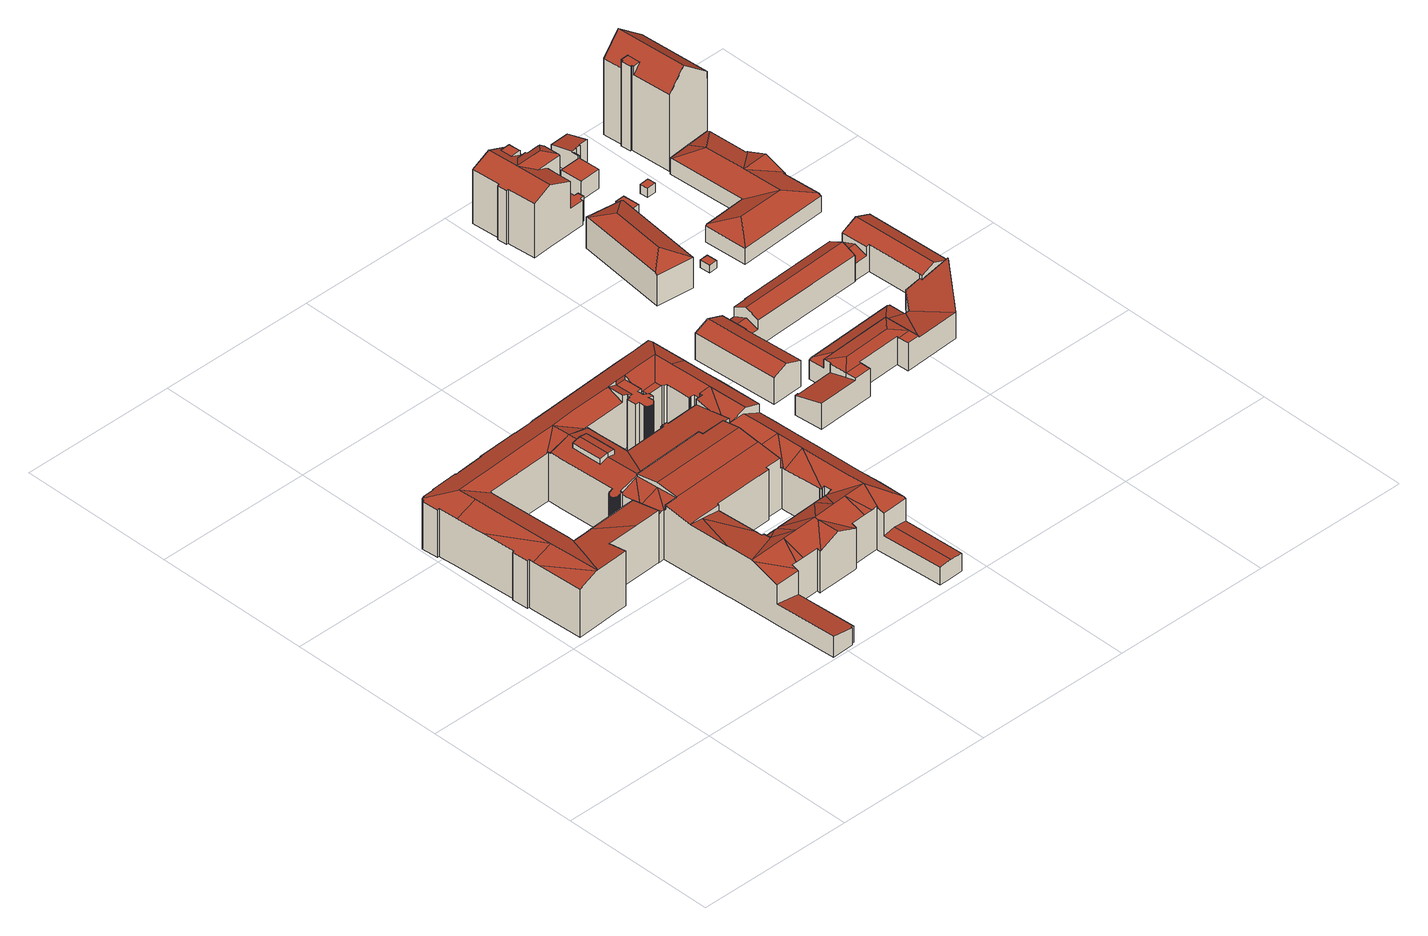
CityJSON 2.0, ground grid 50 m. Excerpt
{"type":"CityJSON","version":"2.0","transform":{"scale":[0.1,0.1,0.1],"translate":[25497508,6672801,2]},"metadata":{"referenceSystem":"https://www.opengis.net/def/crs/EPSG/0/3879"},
"CityObjects":{
"building1":{"type":"Building","attributes":{"dateOfConstruction":"1827-01-01","measuredHeight":18.8,"class":"Toimistorakennukset","function":"Toimistorakennukset","usage":"Toimistorakennus","roofType":"2100;1000;2100;2100;2100","storeysAboveGround":4},"address":[{"Country":"Finland","Locality":"Helsinki","ThoroughfareNumber":"4-10","ThoroughfareName":"Aleksanterinkatu","PostCode":"00170"}],"geometry":[{"type":"MultiSurface","lod":"2","boundaries":[[[0,1,2,3,4,5,6]],[[7,8,9,5,4]],[[10,8,7]],[[11,12,13,14,15,16]],[[14,17,18,19,15]],[[20,21,22,23,24,25]],[[26,27,28,29]],[[30,31,32,33,34,35]],[[36,37,38,39,40,41,42]],[[43,44,38,37]],[[45,46,47,48]],[[48,47,49,50]],[[50,49,51,52]],[[52,51,53,54]],[[54,53,55,56]],[[56,55,57,58]],[[59,60,61,62]],[[62,61,46,45]],[[63,64,65,66]],[[66,65,67,68]],[[68,67,69,70]],[[70,69,71,72]],[[72,71,73,74]],[[74,73,75,76]],[[76,75,77,78]],[[78,77,79,80]],[[80,79,81,82]],[[82,81,83,84]],[[85,3,2,86]],[[86,2,1,87]],[[87,1,0,88]],[[89,90,91,92]],[[93,94,95,96]],[[97,98,99,100]],[[101,102,103,104]],[[105,106,107,108]],[[108,107,109,110]],[[110,109,111,112]],[[112,111,113,114]],[[114,113,115,116]],[[116,115,117,118]],[[117,119,118]],[[118,119,120,121]],[[121,120,122,123]],[[123,122,124,125]],[[125,124,126,127]],[[127,126,128,129]],[[128,130,129]],[[129,130,131,132]],[[132,131,133,134]],[[134,133,135,136]],[[137,138,139,140]],[[140,139,141,142]],[[142,141,143,144]],[[144,143,145,146]],[[146,145,147,148]],[[148,147,149,150]],[[150,149,151,152]],[[152,151,153,154]],[[154,153,155,156]],[[156,155,157,158]],[[158,157,159,160]],[[160,159,161,162]],[[162,161,163,164]],[[164,163,165,166]],[[166,165,167,168]],[[168,167,169,170]],[[171,172,173,174]],[[12,175,13]],[[176,177,178,179]],[[180,181,182,183]],[[17,184,18]],[[179,178,185,186]],[[187,188,181,180]],[[189,190,191,192]],[[24,192,191,25]],[[26,193,194,27]],[[36,195,37]],[[37,195,196,43]],[[197,198,199,200]],[[23,22,201]],[[202,20,25]],[[203,29,28,204]],[[205,206,207,208]],[[30,209,210,31]],[[211,212,213,214]],[[215,216,217,218]],[[218,217,219,220]],[[220,219,221,222]],[[222,221,223,224]],[[224,223,225,226]],[[226,225,227,228]],[[228,227,229,230]],[[230,229,231,232]],[[232,231,233,234]],[[234,233,235,236]],[[236,235,237,238]],[[238,237,239,240]],[[240,239,241,242]],[[242,241,243,244]],[[244,243,245,246]],[[246,245,247,248]],[[248,247,249,250]],[[250,249,251,252]],[[252,251,253,254]],[[254,253,255,256]],[[256,255,257,258]],[[258,257,259,260]],[[260,259,261,262]],[[262,261,263,264]],[[264,263,265,266]],[[266,265,267,268]],[[268,267,269,270]],[[270,269,271,272]],[[272,271,273,274]],[[274,273,275,276]],[[276,275,277,278]],[[278,277,279,280]],[[280,279,281,282]],[[282,281,206,205]],[[283,209,30]],[[283,190,189]],[[284,33,32,285]],[[286,287,288,289]],[[289,288,290,291]],[[292,40,39]],[[36,42,293]],[[294,295,296,297]],[[297,296,298,299]],[[299,298,300,301]],[[301,300,302,303]],[[303,302,304,305]],[[305,304,306,307]],[[307,306,308,309]],[[44,310,38]],[[38,310,39]],[[311,312,313,314]],[[314,313,315,316]],[[316,315,317,318]],[[318,317,319,320]],[[320,319,321,322]],[[322,321,323,324]],[[324,323,325,326]],[[325,327,326]],[[326,327,328,329]],[[329,328,330,331]],[[331,330,332,333]],[[333,332,334,335]],[[335,334,336,337]],[[338,339,340,341]],[[341,340,342,343]],[[343,342,344,345]],[[345,344,346,105]],[[346,106,105]],[[347,348,349,350]],[[350,349,351,352]],[[352,351,353,354]],[[354,353,355,356]],[[356,355,357,358]],[[358,357,359,360]],[[359,361,360]],[[360,361,362,363]],[[363,362,364,365]],[[365,364,366,367]],[[367,366,368,369]],[[369,368,370,371]],[[371,370,372,373]],[[373,372,374,375]],[[375,374,376,377]],[[377,376,378,379]],[[379,378,312,311]],[[380,381,5,9,382,383,384,385,386,387,388]],[[387,389,390,391,392,16,15,393,394,395,396,388]],[[388,396,395,394,393,15,397,25,191,190,398,399,400,401,402,403,404,405,406,407,103,102,408,99,98,409,410,91,90,411,83,81,79,77,75,73,71,69,67,65,64,57]],[[387,386,385,384,383,412,413,414,415,416,417,418,419,389]],[[93,420,421,422,174,173,423,424,425,94]],[[426,427,428,136,135,429,430,175,12,11,431]],[[432,433,434,435,436,437,438,439,440,441,442,443,19,18,184]],[[137,444,445,446,200,199,447,448,449,138]],[[450,451,452,453,454,455,456,457,458,459,460,461,462,400]],[[406,405,404,403,402,401,463,464,465,466,467,468]],[[412,469,470,471,472,172,171,473,474,475,476,413]],[[419,477,478,479,480,431,11,16,392,391,390,389]],[[481,482,483,484,485,96,95,486,382,9,8,10]],[[487,488,489,490,88,0,6,491,492,493,60,59]],[[494,495,197,200,446,445,444,137,140,142,144,146,148,150,152,154,156,158,160,162,164,166,168,170,347,350,352,354,356,358,360,363,365,367,369,371,373,375,377,379,311,314,316,318,320,322,324,326,329,331,333,335,337,338,341,343,345,105,108,110,112,114,116,118,121,123,125,127,129,132,134,136,428,427,426,431,480,479,478,477,419,418,417,416,415,414,413,476,475,474,473,171,174,422,421,420,93,96,485,484,483,482,481,496,497,85,86,87,88,490,489,488,487,59,62,45,48,50,52,54,56,58,63,66,68,70,72,74,76,78,80,82,84,498,89,92,499,500,97,100,501,101,104,502,468,467,466,465,464,463,460,459,458,457,456,455],[503,294,297,299,301,303,305,307,309,504,286,289,291,505,284,285,506,211,214,507,508,509,510,215,218,220,222,224,226,228,230,232,234,236,238,240,242,244,246,248,250,252,254,256,258,260,262,264,266,268,270,272,274,276,278,280,282,205,208,511,512,513,514,442,441,440,439,438,437,436,515,516,517,203,204,518,519,520,521]],[[486,95,94,425,424,471,470,469,412,383,382]],[[378,376,374,372,370,368,366,364,362,361,359,357,355,353,351,349,348,169,167,165,163,161,159,157,155,153,151,149,147,145,143,141,139,138,449,180,183,522,176,179,14,13,175,430,429,135,133,131,130,128,126,124,122,120,119,117,115,113,111,109,107,106,346,344,342,340,339,336,334,332,330,328,327,325,323,321,319,317,315,313,312]],[[179,186,523,187,180,449,448,434,433,432,184,17,14]],[[34,290,288,287,524,308,306,304,302,300,298,296,295,292,39,525,526,399,35]],[[525,39,310,44,454,453,452,451,526]],[[497,496,481,10,7,4,3,85]],[[91,410,409,98,97,500,499,92]],[[442,514,513,512,21,20,202,527,443]],[[197,495,494,455,454,44,43,196,198]],[[528,529,530,531,509,508,507,214,213]],[[336,339,338,337]],[[503,521,41,40,292,295,294]],[[504,309,308,524,287,286]],[[284,505,291,290,34,33]],[[215,510,509,531,532,533,216]],[[534,533,532,535,529,528]],[[211,506,285,32,31,210,212]],[[511,208,207,201,22,21,512]],[[536,293,42,41,521,520,519]],[[519,518,204,28,27,194,536]],[[517,516,537,193,26,29,203]],[[435,538,537,516,515,436]],[[539,188,187,523,186,185]],[[522,183,182,540,177,176]],[[170,169,348,347]],[[103,407,406,468,502,104]],[[99,408,102,101,501,100]],[[83,411,90,89,498,84]],[[57,64,63,58]],[[526,451,450,400,399]],[[535,532,531,530,529]],[[283,30,35,399,398,190]],[[281,279,277,275,273,271,269,267,265,263,261,259,257,255,253,251,249,247,245,243,241,239,237,235,233,231,229,227,225,223,221,219,217,216,533,534,528,213,212,210,209,283,189,24,23,201,207,206]],[[447,199,198,196,195,36,293,536,194,193,537,538,435,434,448]],[[541,181,188,539,185,178]],[[19,443,527,202,25,397,15]],[[540,182,181,541,178,177]],[[424,423,173,172,472,471]],[[491,6,5,381,380,492]],[[61,60,493,492,380,388,57,55,53,51,49,47,46]]],"semantics":{"surfaces":[{"type":"RoofSurface"},{"type":"WallSurface"},{"type":"GroundSurface"}],"values":[0,0,0,0,0,0,0,0,0,0,1,1,1,1,1,1,1,1,1,1,1,1,1,1,1,1,1,1,1,1,1,1,1,1,1,1,1,1,1,1,1,1,1,1,1,1,1,1,1,1,1,1,1,1,1,1,1,1,1,1,1,1,1,1,1,1,1,1,1,1,1,1,1,1,0,1,1,1,1,1,1,1,1,1,1,1,1,1,1,1,1,1,1,1,1,1,1,1,1,1,1,1,1,1,1,1,1,1,1,1,1,1,1,1,1,1,1,1,1,1,1,1,1,1,1,1,1,1,1,1,1,1,1,1,1,1,1,1,1,1,1,1,1,1,1,1,1,1,1,1,1,1,1,1,1,1,1,1,1,1,1,1,1,1,1,1,1,1,1,1,1,0,0,0,1,1,1,1,1,1,1,1,1,1,1,2,0,0,0,0,0,1,1,1,1,1,1,1,1,1,1,1,1,1,1,1,1,1,1,1,1,1,1,1,1,0,0,0,0,0,0,0,0,0,0,0]}}]},
"building2":{"type":"Building","attributes":{"dateOfConstruction":"1817-01-01","measuredHeight":19.6,"class":"Toimistorakennukset","function":"Toimistorakennukset","usage":"Asuinrakennus","roofType":"2100;3500;2100;2100;1000;2100","storeysAboveGround":3},"address":[{"Country":"Finland","Locality":"Helsinki","ThoroughfareNumber":"2","ThoroughfareName":"Mariankatu","PostCode":"00170"}],"geometry":[{"type":"Solid","lod":"2","boundaries":[[[[542,543,544]],[[545,546,547,543,542]],[[548,549,550,546,545]],[[551,549,548]],[[552,553,554,546,550]],[[555,556,557]],[[558,559,560,561,562,563]],[[564,565,559,558]],[[566,567,568,569,570,571]],[[572,573,556]],[[574,562,561]],[[575,576,577]],[[578,579,576,575]],[[578,580,581,579]],[[580,582,581]],[[583,584,585]],[[586,587,582,580]],[[583,588,584]],[[586,589,587]],[[590,591,592,593,594]],[[595,596,593,592]],[[597,598,599,600,596,595]],[[601,602,603,604,605]],[[606,601,605]],[[607,608,609,610,611]],[[608,612,613,609]],[[553,614,615,554]],[[577,616,575]],[[570,565,564,571]],[[617,569,568,618]],[[618,568,567,619]],[[619,567,566,620]],[[621,622,623,624]],[[625,626,627,628]],[[629,630,631,632]],[[633,634,635,636]],[[637,599,598,638]],[[638,598,597,639]],[[640,641,642,643]],[[644,593,596,645,604,646,647,648,649,650,651,652,653]],[[654,655,656,657,551,548,545,542,544,658]],[[659,660,661,662,663,664,665,666,620,566,571,564,558,563,667,668,669,555,557,614,553,552,670]],[[544,543,547,671,672,622,621,673,674,675,658]],[[676,573,572,677,678,679,680,681,682,683,684]],[[685,686,687,688,632,631,689,574,561,560]],[[629,690,691,692,636,635,588,583,585,630]],[[678,616,577,576,579,581,582,587,589,693,694,695,696,697,698,699,700,701,702,703,704,705,679]],[[633,706,707,708,709,602,601,606,710,634]],[[651,650,649,648,647,646,711,613,612,712,713,714,715,716,717,718,719,720,652]],[[721,722,723,724,709,708,707,706,633,636,692,691,690,629,632,688,687,686,685,725,726,617,618,619,620,666,665,664,663,662,661,660,659,670,727,728,657,656,655,654,658,675,674,673,621,624,729,730,720,719,718,717,716,715,714,713,712],[731,640,643,732,637,638,639,733,734,735,736,625,628,737,683,682,681,680,679,705,704,703,702,701,700,699,698,697,696]],[[557,738,676,684,739,627,626,740,741,742,615,614]],[[667,563,562,578,575,668]],[[657,728,727,670,552,550,549,551]],[[559,565,570,569,617,726,725,685,560]],[[623,743,744,653,652,720,730,729,624]],[[741,740,590,594,745,744,743,746]],[[734,733,639,597,595,592,591,735]],[[724,723,722,607,611,747,603,602,709]],[[611,610,609,613,711,748,749,747]],[[722,721,712,612,608,607]],[[731,696,695,750,641,640]],[[732,643,642,600,599,637]],[[625,736,735,591,590,740,626]],[[683,737,628,627,739,684]],[[546,554,615,751,671,547]],[[556,573,676,738,557]],[[747,749,748,711,646,604,603]],[[604,645,596,600,642,641,750,695,694]],[[745,594,593,644,653,744]],[[605,604,694,693,589,586]],[[584,588,635,634,710,606,605,586,580]],[[574,689,631,630,585,584,580,578,562]],[[615,742,741,746,752,751]],[[751,752,746,743,623,622,672,671]],[[669,668,575,616,678,677,572,556,555]]]],"semantics":{"surfaces":[{"type":"RoofSurface"},{"type":"WallSurface"},{"type":"GroundSurface"}],"values":[[0,0,0,0,0,0,0,0,0,0,0,0,0,0,0,0,0,0,0,0,0,0,0,0,0,0,1,1,1,1,1,1,1,1,1,1,1,1,1,0,1,1,1,1,1,1,1,1,1,2,0,0,1,1,1,1,1,1,1,1,1,1,1,1,1,1,0,0,0,0,0,0,0,0,0]]}}]},
"building3":{"type":"Building","attributes":{"dateOfConstruction":"1830-01-01","measuredHeight":9.9,"class":"Muut pelastustoimen rakennukset","function":"Muut palo- ja pelastustoimen rakennukset","usage":"Muu rakennus","roofType":"2100;3500;2100;2100;3200;1000","storeysAboveGround":1},"address":[{"Country":"Finland","Locality":"Helsinki","ThoroughfareNumber":"1","ThoroughfareName":"Mariankatu","PostCode":"00170"}],"geometry":[{"type":"Solid","lod":"2","boundaries":[[[[753,754,755,756]],[[757,758,759,760]],[[761,762,763,764]],[[765,766,767,768,769,761,764,770,771,772,773,757,760,774,775,776,777,778,779]],[[777,780,781,778]],[[768,767,782,754,753,783]],[[783,753,756,784,763,762,785]],[[773,772,786,787,788]],[[789,790,791,792,793,794]],[[771,770,795,793,792,796,797]],[[760,759,798,774]],[[781,780,799,800,798,759,758,801]],[[802,790,803,804]],[[804,803,805,806]],[[770,764,763,784,807,795]],[[769,785,762,761]],[[803,790,789]],[[808,809,803,789,794,755,810,811]],[[771,797,812,813,786,772]],[[755,794,793,795,807]],[[796,814,812,797]],[[801,758,757,773,788,815]],[[767,766,811,810,782]],[[776,799,780,777]],[[765,779,816,809,808]],[[778,781,817,806,805,816,779]],[[756,755,807,784]],[[787,786,813,802]],[[812,814,818,802,813]],[[774,798,800,775]],[[775,800,799,776]],[[768,783,785,769]],[[801,815,817,781]],[[804,806,817,815,788,787,802]],[[816,805,803,809]],[[754,782,810,755]],[[808,811,766,765]],[[792,791,818,814,796]],[[818,791,790,802]]]],"semantics":{"surfaces":[{"type":"WallSurface"},{"type":"GroundSurface"},{"type":"RoofSurface"}],"values":[[0,0,0,1,0,0,2,0,2,0,0,2,0,0,0,0,2,2,0,2,2,0,0,0,0,0,0,2,2,0,0,0,2,2,2,2,0,0,0]]}}]},
"building4":{"type":"Building","attributes":{"dateOfConstruction":"1765-01-01","measuredHeight":12.8,"class":"Toimistorakennukset","function":"Toimistorakennukset","usage":"Liikerakennus","roofType":"3200","storeysAboveGround":2},"address":[{"Country":"Finland","Locality":"Helsinki","ThoroughfareNumber":"3","ThoroughfareName":"Mariankatu","PostCode":"00170"}],"geometry":[{"type":"Solid","lod":"2","boundaries":[[[[819,820,821,822]],[[821,823,824,822]],[[820,819,825,826,827]],[[819,822,824,828,829,825]],[[823,827,826,830,831]],[[820,827,823,821]],[[830,826,825,829]],[[831,830,829,828]],[[823,831,828,824]]]],"semantics":{"surfaces":[{"type":"GroundSurface"},{"type":"WallSurface"},{"type":"RoofSurface"}],"values":[[0,1,1,1,2,1,2,2,2]]}}]},
"building5":{"type":"Building","attributes":{"dateOfConstruction":"1864-01-01","measuredHeight":20.4,"class":"Toimistorakennukset","function":"Toimistorakennukset","usage":"Liikerakennus","roofType":"3500;3200;1000","storeysAboveGround":3},"address":[{"Country":"Finland","Locality":"Helsinki","ThoroughfareNumber":"5-7","ThoroughfareName":"Mariankatu","PostCode":"00170"}],"geometry":[{"type":"Solid","lod":"2","boundaries":[[[[832,833,834,835,836,837,838]],[[839,840,841,842,843,844,833,832,845]],[[846,847,848,849]],[[834,833,844,850,851,835]],[[852,853,854,855]],[[856,857,847,846]],[[858,859,860,861,862,863]],[[864,865,863,862]],[[835,851,866,867,868,836]],[[855,854,869,870]],[[849,848,871,872]],[[850,844,843,873,869,854,853,866,851]],[[874,875,876,877,878]],[[879,880,857,856]],[[881,859,858,882]],[[882,858,863,865,883,884,885,838]],[[886,876,875,887,888,889]],[[871,890,891,892,893,872]],[[837,836,868,867,881,882,838]],[[839,845,880,879]],[[864,894,895,892,891,896,897,883,865]],[[881,867,866,853,852,898,899,860,859]],[[870,869,873,900]],[[838,885,884,897,896,891,890],[888,887,875,874,878,901]],[[900,842,841,840,839,879,856,846,849,872,893,892,895,894,864,862,861,860,899,898,852,855,870]],[[901,889,888]],[[848,847,857,880,845,832,838,890,871]],[[878,877,876,886,889,901]],[[884,883,897]],[[900,873,843,842]]]],"semantics":{"surfaces":[{"type":"RoofSurface"},{"type":"WallSurface"},{"type":"GroundSurface"}],"values":[[0,1,1,1,1,1,1,1,1,1,1,0,1,1,0,0,1,1,0,1,1,1,1,0,2,1,0,0,1,1]]}}]},
"building6":{"type":"Building","attributes":{"dateOfConstruction":"1814-01-01","measuredHeight":10.7,"class":"Toimistorakennukset","function":"Toimistorakennukset","usage":"Liikerakennus","roofType":"3500","storeysAboveGround":2},"address":[{"Country":"Finland","Locality":"Helsinki","ThoroughfareNumber":"1","ThoroughfareName":"Mariankatu","PostCode":"00170"}],"geometry":[{"type":"Solid","lod":"2","boundaries":[[[[902,903,904,905,906,907]],[[907,906,908,909,910,911]],[[912,913,914,915]],[[916,917,918,919]],[[918,917,902,907,911,920]],[[921,910,909,922]],[[912,923,924,925,913]],[[926,927,928,929,930]],[[921,931,932,933,934,935,920,911,910]],[[924,923,936,937]],[[932,931,938,939]],[[925,940,926,930,941,914,913]],[[919,918,920,935]],[[942,929,928,943]],[[944,945,941,930,929,942,905,904]],[[912,915,945,944,946,947,948,938,931,921,922,936,923]],[[938,948,949,950,939]],[[951,916,919,935,934]],[[950,949,952,951,934,933]],[[943,928,927,953]],[[941,945,915,914]],[[949,948,947,952]],[[905,942,943,953,908,906]],[[944,904,903,946]],[[947,946,903,902,917,916,951,952]],[[936,922,909,908,953,927,926,940,937]],[[950,933,932,939]],[[925,924,937,940]]]],"semantics":{"surfaces":[{"type":"RoofSurface"},{"type":"WallSurface"},{"type":"GroundSurface"}],"values":[[0,0,1,0,1,1,1,1,1,1,1,0,0,0,1,2,1,1,0,0,1,1,1,1,1,1,0,0]]}}]},
"building7":{"type":"Building","attributes":{"dateOfConstruction":"1820-01-01","measuredHeight":0.1,"usage":"Varastorakennus","roofType":"1000"},"address":[{"Country":"Finland","Locality":"Helsinki"}],"geometry":[{"type":"Solid","lod":"2","boundaries":[[[[954,955,956,957]],[[958,959,955,954]],[[960,961,959,958]],[[958,954,957,960]],[[961,956,955,959]],[[957,956,961,960]]]],"semantics":{"surfaces":[{"type":"WallSurface"},{"type":"GroundSurface"},{"type":"RoofSurface"}],"values":[[0,0,0,1,2,0]]}}]},
"building8":{"type":"Building","attributes":{"dateOfConstruction":"1765-01-01","measuredHeight":2.9,"function":"Muut varastorakennukset","usage":"Varastorakennus","roofType":"1000","storeysAboveGround":1},"address":[{"Country":"Finland","Locality":"Helsinki","ThoroughfareNumber":"3","ThoroughfareName":"Mariankatu","PostCode":"00170"}],"geometry":[{"type":"Solid","lod":"2","boundaries":[[[[962,963,964,965]],[[966,962,965,967]],[[968,966,967,969]],[[967,965,964,969]],[[963,968,969,964]],[[968,963,962,966]]]],"semantics":{"surfaces":[{"type":"WallSurface"},{"type":"GroundSurface"},{"type":"RoofSurface"}],"values":[[0,0,0,1,0,2]]}}]},
"building9":{"type":"Building","attributes":{"dateOfConstruction":"1927-01-01","measuredHeight":7.5,"class":"Toimistorakennukset","function":"Toimistorakennukset","usage":"Talousrakennus","roofType":"1000;2100","storeysAboveGround":1},"address":[{"Country":"Finland","Locality":"Helsinki","ThoroughfareNumber":"6","ThoroughfareName":"Meritullintori","PostCode":"00170"}],"geometry":[{"type":"Solid","lod":"2","boundaries":[[[[970,971,972,973]],[[974,975,976,977,978,979]],[[980,981,982,983]],[[984,985,970,973,986]],[[987,988,979,978]],[[989,990,991,992]],[[980,993,973,972,976,975,981]],[[978,977,994,987]],[[992,991,995,996]],[[972,971,994,977,976]],[[997,998,971,970,985]],[[998,999,988,987,994,971]],[[999,998,997,1000,1001,993,980,983,1002,989,992,996]],[[1002,1003,990,989]],[[983,982,1003,1002]],[[1000,984,986,1001]],[[997,985,984,1000]],[[999,996,995,974,979,988]],[[1001,986,973,993]],[[974,995,991,990,1003,982,981,975]]]],"semantics":{"surfaces":[{"type":"WallSurface"},{"type":"RoofSurface"},{"type":"GroundSurface"}],"values":[[0,0,0,1,1,0,0,0,0,1,0,0,2,0,0,0,0,0,0,1]]}}]},
"building10":{"type":"Building","attributes":{"dateOfConstruction":"1986-01-01","measuredHeight":3,"class":"Talousrakennukset","function":"Talousrakennukset","usage":"Varastorakennus","roofType":"1000","storeysAboveGround":1},"address":[{"Country":"Finland","Locality":"Helsinki","ThoroughfareNumber":"1","ThoroughfareName":"Aleksanterinkatu","PostCode":"00170"}],"geometry":[{"type":"Solid","lod":"2","boundaries":[[[[1004,1005,1006,1007]],[[1008,1009,1010,1011]],[[1008,1007,1006,1009]],[[1009,1006,1005,1010]],[[1010,1005,1004,1011]],[[1011,1004,1007,1008]]]],"semantics":{"surfaces":[{"type":"RoofSurface"},{"type":"GroundSurface"},{"type":"WallSurface"}],"values":[[0,1,2,2,2,2]]}}]},
"building11":{"type":"Building","attributes":{"dateOfConstruction":"1820-01-01","measuredHeight":8.1,"class":"Lasten päiväkodit","function":"Lasten päiväkodit","usage":"Päiväkoti","roofType":"2100;2100;2100;2100","storeysAboveGround":1},"address":[{"Country":"Finland","Locality":"Helsinki","ThoroughfareNumber":"1","ThoroughfareName":"Aleksanterinkatu","PostCode":"00170"}],"geometry":[{"type":"Solid","lod":"2","boundaries":[[[[1012,1013,1014,1015,1016]],[[1017,1018,1019,1020]],[[1020,1021,1017]],[[1022,1023,1024,1025,1026]],[[1027,1028,1015,1014]],[[1029,1030,1031,1032]],[[1028,1033,1016,1015]],[[1034,1035,1013,1012,1036,1037,1038,1026,1025,1039]],[[1036,1040,1041,1037]],[[1021,1042,1018,1017]],[[1035,1043,1027,1014,1013]],[[1022,1044,1042,1021,1045,1023]],[[1040,1033,1028,1020,1019,1041]],[[1025,1024,1030,1039]],[[1024,1023,1045,1031,1030]],[[1043,1046,1045,1021,1020,1028,1027]],[[1040,1036,1012,1016,1033]],[[1029,1034,1039,1030]],[[1046,1032,1031,1045]],[[1037,1041,1019,1018,1042,1044,1038]],[[1038,1044,1022,1026]],[[1046,1043,1035,1034,1029,1032]]]],"semantics":{"surfaces":[{"type":"WallSurface"},{"type":"RoofSurface"},{"type":"GroundSurface"}],"values":[[0,1,0,0,1,1,1,2,0,1,0,1,1,0,1,1,0,0,1,0,0,0]]}}]},
"building12":{"type":"Building","attributes":{"dateOfConstruction":"1927-01-01","measuredHeight":31.6,"class":"Asuinkerrostalot","function":"Muut kerrostalot","usage":"Asuinrakennus","roofType":"2100;2100","storeysAboveGround":7},"address":[{"Country":"Finland","Locality":"Helsinki","ThoroughfareNumber":"6","ThoroughfareName":"Meritullintori","PostCode":"00170"}],"geometry":[{"type":"Solid","lod":"2","boundaries":[[[[1047,1048,1049,1050]],[[1051,1052,1053,1054,1055,1056]],[[1057,1055,1054]],[[1051,1056,1048,1047]],[[1058,1059,1060,1061,1062,1057,1054,1053]],[[1063,1064,1065,1066,1061,1060]],[[1050,1049,1065,1064]],[[1052,1051,1047,1050,1064,1063,1067,1068]],[[1067,1069,1070,1068]],[[1061,1066,1062]],[[1067,1063,1060,1059,1069]],[[1052,1068,1070,1058,1053]],[[1048,1056,1055,1057,1062,1066,1065,1049]],[[1058,1070,1069,1059]]]],"semantics":{"surfaces":[{"type":"WallSurface"},{"type":"RoofSurface"},{"type":"GroundSurface"}],"values":[[0,0,0,0,1,0,0,2,0,0,0,0,1,1]]}}]}
},
"vertices":[
[30,751,164],[25,750,162],[28,697,162],[33,698,164],[34,683,164],[101,687,186],[24,857,163],[35,662,164],[106,522,186],[109,523,186],[42,518,164],[376,978,166],[376,970,166],[434,974,183],[447,975,186],[444,1031,186],[371,977,164],[458,975,183],[519,979,161],[519,980,161],[658,993,186],[675,994,180],[675,989,180],[690,990,174],[687,1046,174],[655,1044,186],[661,852,161],[680,853,161],[680,856,161],[661,856,161],[722,992,161],[722,990,161],[730,990,161],[731,971,161],[778,974,161],[777,995,161],[787,801,175],[789,755,166],[845,859,186],[845,864,186],[807,861,186],[807,852,185],[785,851,185],[790,734,166],[851,737,186],[5,1063,5],[5,1063,161],[10,1063,162],[10,1063,5],[10,1065,162],[10,1065,5],[10,1066,163],[10,1066,5],[10,1067,163],[10,1067,5],[11,1069,163],[11,1069,5],[12,1070,163],[12,1070,5],[15,1011,5],[15,1011,163],[8,1010,161],[8,1010,5],[13,1071,5],[13,1071,163],[14,1072,163],[14,1072,5],[15,1072,163],[15,1072,5],[17,1073,163],[17,1073,5],[18,1073,163],[18,1073,5],[20,1073,163],[20,1073,5],[21,1073,163],[21,1073,5],[22,1073,163],[22,1073,5],[23,1077,161],[23,1077,5],[58,1078,162],[58,1078,5],[59,1081,161],[59,1081,5],[33,698,5],[28,697,5],[25,750,5],[30,751,5],[145,1086,5],[145,1086,161],[145,1082,162],[145,1082,5],[216,589,5],[216,589,177],[217,529,186],[217,529,5],[242,1089,5],[242,1089,162],[242,1092,161],[242,1092,5],[373,1099,5],[373,1099,161],[373,1097,162],[373,1097,5],[370,748,5],[370,748,166],[371,748,166],[371,748,5],[371,749,166],[371,749,5],[372,749,166],[372,749,5],[373,749,166],[373,749,5],[373,750,166],[373,750,5],[374,750,166],[374,750,5],[374,750,167],[375,750,167],[375,750,5],[377,750,167],[377,750,5],[379,751,168],[379,751,5],[381,751,168],[381,751,5],[383,751,168],[383,751,5],[383,751,169],[384,751,169],[384,751,5],[385,751,169],[385,751,5],[386,751,169],[386,751,5],[393,728,5],[393,728,171],[394,723,171],[394,723,5],[386,722,169],[386,722,5],[385,722,169],[385,722,5],[384,722,169],[384,722,5],[383,722,168],[383,722,5],[382,722,168],[382,722,5],[381,722,168],[381,722,5],[380,722,168],[380,722,5],[379,722,167],[379,722,5],[378,722,167],[378,722,5],[377,722,167],[377,722,5],[376,722,167],[376,722,5],[375,722,166],[375,722,5],[374,723,166],[374,723,5],[373,723,166],[373,723,5],[372,723,166],[372,723,5],[396,686,5],[396,686,164],[402,597,177],[402,597,5],[376,970,170],[421,935,179],[421,935,196],[449,937,200],[449,937,186],[454,839,186],[454,839,200],[425,837,196],[425,837,179],[519,979,166],[474,938,196],[474,938,179],[479,841,179],[479,841,196],[719,1048,174],[719,1048,187],[687,1046,187],[687,1046,175],[661,852,166],[680,853,166],[789,755,182],[790,734,185],[691,730,5],[691,730,185],[691,745,182],[691,745,5],[675,989,174],[658,993,163],[661,856,5],[680,856,5],[666,985,5],[666,985,174],[675,985,174],[675,985,5],[722,992,174],[722,990,174],[709,989,5],[709,989,174],[710,971,174],[710,971,5],[723,946,5],[723,946,174],[711,952,174],[711,952,5],[712,944,174],[712,944,5],[712,936,174],[712,936,5],[711,934,174],[711,934,5],[710,932,174],[710,932,5],[710,931,174],[710,931,5],[709,930,174],[709,930,5],[707,928,174],[707,928,5],[706,927,174],[706,927,5],[705,926,174],[705,926,5],[704,925,174],[704,925,5],[702,924,174],[702,924,5],[701,923,174],[701,923,5],[699,923,174],[699,923,5],[697,923,174],[697,923,5],[695,923,174],[695,923,5],[694,923,174],[694,923,5],[692,923,174],[692,923,5],[690,924,174],[690,924,5],[688,924,174],[688,924,5],[687,925,174],[687,925,5],[685,926,174],[685,926,5],[684,927,174],[684,927,5],[683,928,174],[683,928,5],[682,929,174],[682,929,5],[681,929,174],[681,929,5],[681,930,174],[681,930,5],[680,931,174],[680,931,5],[680,933,174],[680,933,5],[679,934,174],[679,934,5],[679,935,174],[679,935,5],[679,953,174],[679,953,5],[667,953,174],[667,953,5],[721,1020,174],[731,971,5],[730,990,5],[789,965,5],[789,965,165],[784,969,163],[784,969,5],[781,974,162],[781,974,5],[807,861,170],[785,851,167],[806,880,5],[806,880,170],[798,884,167],[798,884,5],[796,884,166],[796,884,5],[795,884,166],[795,884,5],[794,884,165],[794,884,5],[793,884,165],[793,884,5],[793,885,165],[793,885,5],[792,885,165],[792,885,5],[845,859,187],[364,736,5],[364,736,164],[364,737,164],[364,737,5],[364,738,164],[364,738,5],[364,739,164],[364,739,5],[364,740,164],[364,740,5],[364,741,164],[364,741,5],[365,742,164],[365,742,5],[365,743,164],[365,743,5],[365,743,165],[366,743,165],[366,743,5],[366,744,165],[366,744,5],[366,745,165],[366,745,5],[367,745,165],[367,745,5],[367,746,165],[367,746,5],[368,746,5],[368,746,165],[368,747,165],[368,747,5],[369,747,165],[369,747,5],[369,748,165],[369,748,5],[370,748,165],[371,724,5],[371,724,166],[370,724,165],[370,724,5],[370,725,165],[370,725,5],[369,725,165],[369,725,5],[368,726,165],[368,726,5],[367,727,165],[367,727,5],[366,728,165],[366,728,5],[366,728,164],[366,729,164],[366,729,5],[365,729,164],[365,729,5],[365,730,164],[365,730,5],[365,731,164],[365,731,5],[364,731,164],[364,731,5],[364,732,164],[364,732,5],[364,733,164],[364,733,5],[364,734,164],[364,734,5],[364,735,164],[364,735,5],[88,952,186],[91,882,186],[111,523,186],[171,679,162],[171,692,163],[160,886,163],[156,956,163],[156,962,163],[85,1009,186],[156,966,165],[163,966,165],[204,968,165],[359,977,164],[385,1028,186],[356,1026,187],[202,1016,186],[161,1014,187],[517,1036,187],[775,1052,187],[836,1055,186],[884,1114,167],[884,1130,162],[833,1126,162],[771,1123,162],[513,1107,162],[441,1102,162],[430,1101,162],[382,1097,162],[353,1098,161],[198,1086,162],[157,1083,162],[82,1082,161],[172,673,163],[172,673,5],[171,679,5],[171,692,5],[160,886,5],[156,956,5],[156,962,5],[156,966,5],[223,589,5],[318,593,5],[377,596,5],[377,596,177],[318,593,177],[223,589,177],[376,970,5],[378,932,5],[382,835,5],[382,835,169],[378,932,169],[376,978,5],[520,941,166],[525,844,166],[525,841,166],[525,839,166],[525,839,5],[525,841,5],[525,844,5],[520,941,5],[519,979,5],[519,980,5],[518,985,5],[518,985,163],[459,732,5],[472,732,5],[531,736,5],[531,736,182],[472,732,182],[459,732,186],[887,1059,167],[890,1002,167],[893,932,167],[897,867,167],[903,739,167],[903,739,5],[897,867,5],[893,932,5],[890,1002,5],[887,1059,5],[884,1114,5],[883,1130,5],[883,1130,162],[884,1130,5],[833,1126,5],[771,1123,5],[513,1107,5],[441,1102,5],[430,1101,5],[177,674,163],[219,676,163],[235,677,163],[373,685,164],[373,685,5],[235,677,5],[219,676,5],[177,674,5],[163,966,5],[204,968,5],[359,977,5],[371,977,5],[42,518,5],[106,522,5],[109,523,5],[111,523,5],[184,527,5],[184,527,186],[15,1005,5],[18,948,5],[22,878,5],[24,857,5],[22,878,163],[18,948,163],[15,1005,163],[851,737,5],[790,734,5],[35,662,5],[34,683,5],[82,1082,5],[157,1083,5],[198,1086,5],[353,1098,5],[382,1097,5],[807,861,5],[791,926,5],[778,974,5],[722,990,5],[723,964,5],[725,963,5],[731,960,5],[724,947,5],[675,989,5],[675,994,5],[658,993,5],[519,985,5],[526,839,5],[661,845,5],[661,852,5],[680,853,5],[680,846,5],[785,851,5],[807,852,5],[422,903,179],[476,906,179],[791,926,165],[842,929,186],[838,999,186],[519,985,163],[723,964,174],[723,964,161],[725,963,161],[731,960,161],[724,947,161],[724,947,174],[724,963,174],[724,963,161],[680,846,167],[661,845,167],[526,839,166],[476,906,196],[422,903,196],[451,904,200],
[397,663,163],[450,731,183],[393,728,162],[397,658,163],[460,662,184],[455,732,184],[398,644,163],[416,598,168],[420,598,169],[402,597,163],[422,598,170],[422,593,170],[465,595,184],[433,376,170],[472,509,162],[427,506,170],[438,284,169],[521,213,140],[520,225,145],[536,226,144],[557,295,171],[438,288,171],[442,201,136],[521,204,136],[452,3,74],[523,7,60],[524,11,60],[532,11,59],[521,204,59],[442,201,74],[543,384,151],[535,512,151],[561,227,144],[554,340,150],[592,365,139],[552,362,140],[606,298,171],[603,365,139],[678,302,171],[609,366,139],[743,373,139],[682,221,167],[679,294,167],[618,218,140],[750,307,171],[747,374,139],[746,224,140],[786,376,138],[779,535,141],[785,535,141],[785,531,139],[848,615,171],[774,611,171],[785,525,139],[852,528,171],[794,405,140],[794,402,140],[796,400,141],[797,400,141],[825,243,146],[842,244,146],[842,238,143],[863,313,171],[793,309,171],[797,242,145],[857,25,62],[896,26,67],[885,222,67],[867,221,65],[844,220,62],[938,28,62],[928,224,62],[422,593,187],[465,595,187],[552,362,150],[532,11,4],[524,11,4],[523,7,4],[452,3,4],[691,745,4],[691,745,191],[691,730,193],[691,730,4],[728,534,4],[728,534,173],[729,526,171],[729,526,4],[614,218,4],[614,218,140],[614,229,144],[614,229,4],[750,239,4],[750,239,145],[750,225,140],[750,225,4],[796,400,4],[794,402,4],[794,405,4],[806,400,4],[806,400,145],[799,399,142],[799,399,4],[845,681,171],[859,384,171],[928,231,139],[924,317,139],[920,387,139],[913,531,139],[909,618,139],[906,684,139],[903,739,139],[842,736,171],[397,663,4],[397,658,4],[398,644,4],[402,597,4],[393,728,4],[422,593,4],[427,506,4],[433,376,4],[434,363,4],[438,290,4],[438,288,4],[438,284,4],[442,201,4],[438,288,170],[438,290,170],[434,363,170],[422,598,4],[455,732,191],[529,736,191],[529,736,4],[455,732,4],[450,731,4],[535,512,170],[544,369,151],[545,362,151],[545,362,4],[544,369,4],[543,384,4],[535,512,4],[535,515,4],[535,515,171],[520,225,4],[536,226,4],[561,227,4],[609,229,4],[609,229,144],[618,218,4],[682,221,4],[746,224,4],[789,376,138],[793,376,138],[808,377,146],[808,377,4],[793,376,4],[789,376,4],[786,376,4],[747,374,4],[743,373,4],[609,366,4],[603,365,4],[592,365,4],[552,362,4],[754,239,4],[797,242,4],[825,243,4],[842,244,4],[754,239,145],[928,224,136],[938,28,4],[928,224,4],[928,231,4],[924,317,4],[920,387,4],[913,531,4],[909,618,4],[906,684,4],[903,739,4],[896,26,4],[857,25,4],[844,220,4],[842,238,4],[521,213,4],[521,204,4],[420,598,4],[416,598,4],[766,733,4],[842,736,4],[807,381,4],[797,400,4],[785,525,4],[785,531,4],[785,535,4],[779,535,4],[543,516,4],[472,509,170],[543,516,171],[779,535,173],[774,611,187],[538,599,187],[766,733,193],[766,733,171],[770,677,171],[770,677,200],[844,220,136],[885,222,136],[867,221,136],[807,381,146],[460,662,200],[533,665,200],
[1214,702,92],[1214,702,98],[1212,735,98],[1212,735,84],[1534,833,6],[1534,833,68],[1586,899,68],[1586,899,6],[1087,787,6],[1087,787,70],[1086,784,70],[1086,784,6],[1410,750,6],[1268,742,6],[1269,705,6],[1084,695,6],[1078,786,6],[1211,791,6],[1207,866,6],[1513,884,6],[1516,832,6],[1639,902,6],[1639,892,6],[1735,897,6],[1735,895,6],[1593,721,6],[1412,712,6],[1735,895,92],[1593,721,92],[1269,705,98],[1084,695,92],[1208,791,70],[1078,786,70],[1513,884,69],[1516,833,69],[1516,832,69],[1408,786,105],[1446,829,98],[1406,827,98],[1210,816,98],[1210,813,99],[1254,777,105],[1211,791,99],[1210,816,69],[1207,866,69],[1639,902,76],[1735,897,92],[1639,892,77],[1532,833,68],[1446,829,92],[1451,747,98],[1451,747,92],[1453,714,98],[1453,714,92],[1208,791,98],[1410,750,99],[1410,745,98],[1268,738,98],[1268,742,99],[1215,867,72],[1504,883,72],[1266,819,92],[1521,832,68],[1412,712,98],[1454,714,92],[1406,827,92],
[1169,1651,9],[1287,1636,9],[1252,1341,9],[1134,1353,9],[1252,1341,109],[1134,1353,109],[1169,1651,111],[1281,1637,112],[1287,1636,109],[1135,1362,113],[1169,1646,113],[1217,1586,136],[1196,1411,136],
[1092,1705,229],[1168,1709,197],[1165,1761,197],[1163,1789,197],[1129,1787,211],[1120,1794,215],[1085,1821,229],[1031,1701,24],[1092,1705,24],[1168,1709,24],[1215,1712,24],[1215,1712,106],[1168,1709,106],[1031,1701,203],[1017,1823,24],[1017,1823,201],[1023,1824,203],[1023,1824,24],[1165,1761,106],[1163,1789,106],[1214,1742,24],[1214,1742,106],[1227,1741,106],[1227,1741,24],[1019,1791,24],[1019,1791,201],[1198,1853,217],[1207,1845,213],[1207,1845,24],[1198,1853,24],[1194,1856,24],[1194,1856,215],[1156,1855,24],[1156,1855,214],[1210,1792,106],[1210,1792,211],[1163,1789,211],[1229,1722,106],[1229,1722,24],[1017,1915,203],[1017,1915,24],[1215,1720,106],[1139,1874,204],[1148,1874,201],[1148,1874,215],[1139,1874,215],[1115,1872,215],[1025,1791,24],[1025,1791,203],[1210,1796,213],[1173,1826,229],[1155,1862,211],[1125,1860,211],[1116,1851,215],[1147,1881,215],[1147,1881,201],[1145,1912,201],[1145,1912,215],[1079,1919,229],[1152,1923,198],[1152,1923,24],[1079,1919,24],[1155,1862,24],[1155,1875,24],[1155,1875,198],[1155,1862,198],[1210,1792,24],[1210,1796,24],[1215,1720,24],[1113,1910,215],
[1210,1059,89],[1575,1075,88],[1574,1078,89],[1575,1078,89],[1573,1119,108],[1207,1099,108],[1570,1164,86],[1248,1147,86],[1248,1144,88],[1204,1141,88],[1639,892,1],[1639,892,90],[1639,902,90],[1639,902,1],[1164,1056,58],[1210,1059,57],[1207,1099,74],[1162,1096,74],[1204,1141,56],[1248,1144,1],[1248,1147,1],[1735,897,1],[1735,897,86],[1683,894,108],[1618,1167,86],[1618,1167,55],[1621,1121,74],[1622,1080,57],[1622,1080,86],[1056,1133,1],[1056,1133,89],[1104,1136,108],[1159,1139,86],[1159,1139,56],[1723,1172,1],[1723,1172,86],[1073,859,1],[1073,859,89],[1671,1170,108],[1631,1080,90],[1575,1078,57],[1573,1119,74],[1574,1078,1],[1631,1080,1],[1575,1075,1],[1161,1056,1],[1174,865,1],[1174,865,87],[1122,862,108],[1164,1056,86],[1161,1056,87],[1570,1164,55],
[1351,1391,8],[1351,1391,33],[1353,1358,33],[1353,1358,8],[1324,1390,8],[1324,1390,33],[1326,1356,8],[1326,1356,33],
[1361,1710,39],[1365,1658,39],[1365,1658,9],[1361,1710,9],[1331,1709,39],[1331,1709,9],[1335,1656,39],[1335,1656,9],
[1337,1850,98],[1337,1850,106],[1334,1850,106],[1334,1850,98],[1349,1872,110],[1333,1871,110],[1333,1871,106],[1337,1871,106],[1337,1871,70],[1349,1872,70],[1329,1945,35],[1329,1945,92],[1390,1948,92],[1390,1948,35],[1273,1777,98],[1341,1781,98],[1269,1847,98],[1338,1850,70],[1350,1851,70],[1365,1878,35],[1365,1878,109],[1365,1875,110],[1365,1875,35],[1334,1850,35],[1338,1850,106],[1349,1874,110],[1349,1874,35],[1341,1781,35],[1337,1850,35],[1350,1851,35],[1273,1777,35],[1269,1847,35],[1395,1880,35],[1395,1880,109],
[1425,1687,41],[1455,1689,41],[1453,1715,41],[1424,1713,41],[1424,1713,11],[1453,1715,11],[1455,1689,11],[1425,1687,11],
[1690,1739,0],[1544,1726,0],[1544,1726,53],[1614,1732,53],[1690,1739,53],[1626,1536,81],[1708,1541,81],[1704,1603,55],[1626,1539,80],[1626,1533,80],[1706,1473,57],[1714,1352,57],[1714,1342,53],[1714,1342,0],[1706,1473,0],[1544,1721,55],[1618,1669,80],[1414,1462,53],[1423,1325,53],[1484,1401,80],[1420,1463,55],[1690,1730,57],[1414,1462,0],[1558,1474,0],[1698,1605,0],[1704,1605,0],[1712,1474,0],[1423,1325,0],[1698,1605,57],[1704,1605,55],[1712,1478,55],[1558,1474,55],[1712,1474,55],[1634,1409,80],[1556,1474,54],
[1532,1860,6],[1532,1860,286],[1529,1891,286],[1529,1891,6],[1537,1860,6],[1546,1730,6],[1546,1730,258],[1538,1854,257],[1538,1854,286],[1537,1860,286],[1562,1856,286],[1600,1734,323],[1586,1960,323],[1531,1957,257],[1535,1897,257],[1559,1898,286],[1531,1957,6],[1535,1891,6],[1535,1891,286],[1535,1897,286],[1676,1966,6],[1690,1739,6],[1676,1966,250],[1690,1739,250]
]}
